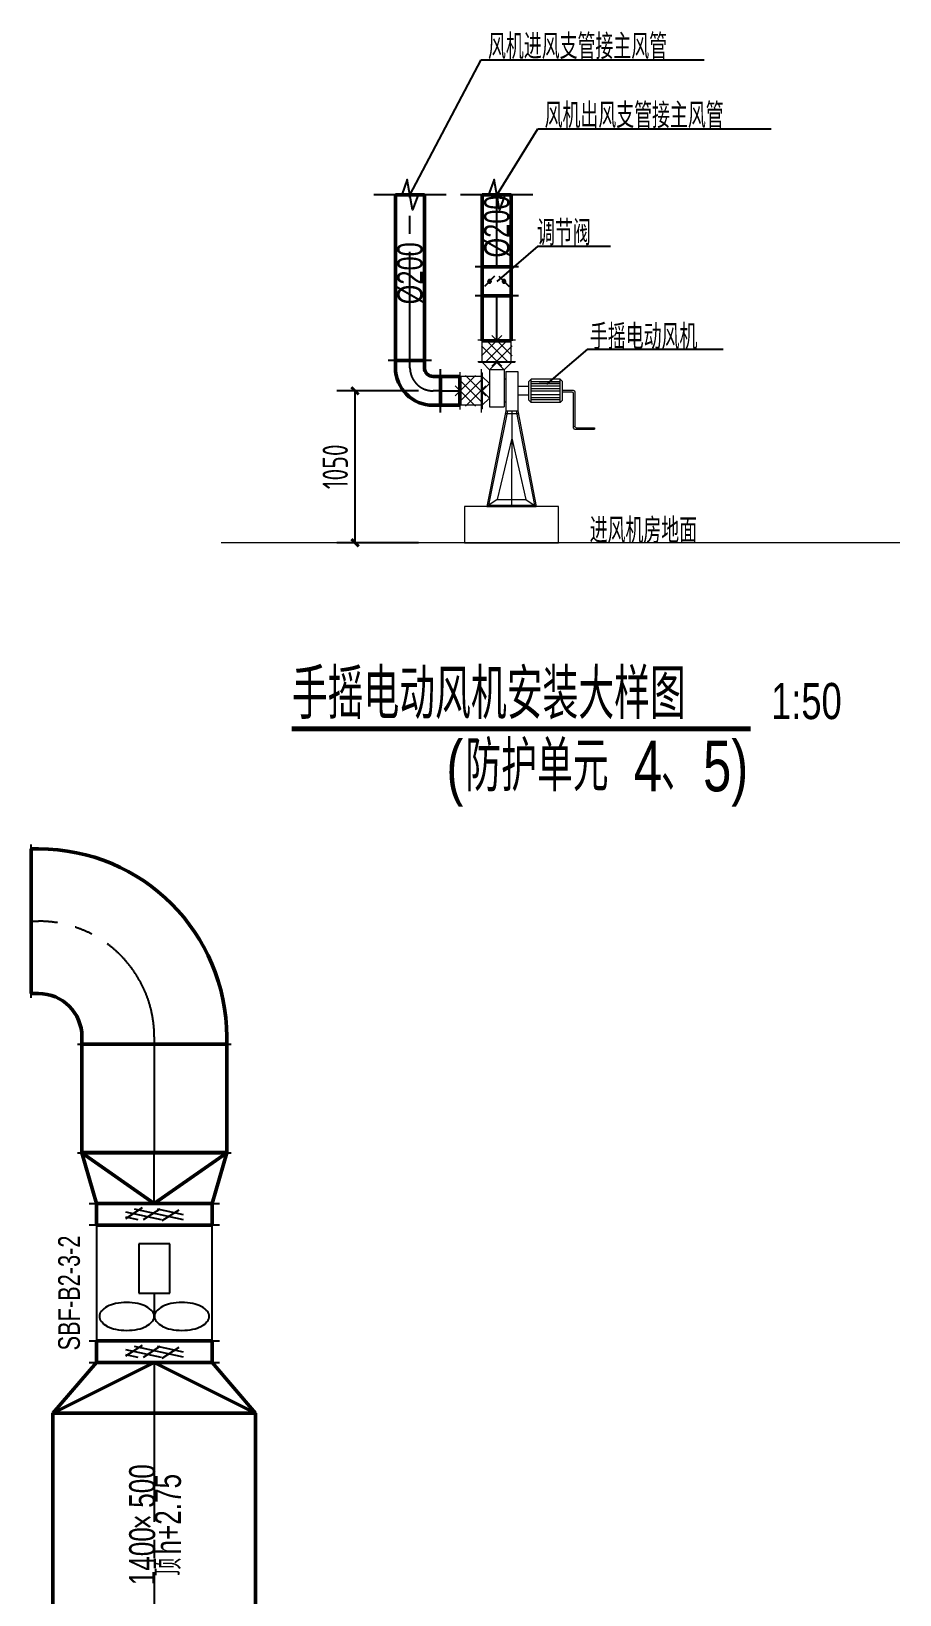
# Model space of a CAD drawing. Extents: x 49167 to 115333, y -222111 to -53947.
# Drawn here: x 89102 to 95102, y -100259 to -89455 of the extents above; entities that cross this region are included whole.
import ezdxf

# ---------------------------------------------------------------- set-up
doc = ezdxf.new("R2010")
doc.units = 0
doc.header["$LTSCALE"] = 1000
doc.header["$MEASUREMENT"] = 0
doc.linetypes.add('CENTER2', pattern=[1.125, 0.75, -0.125, 0.125, -0.125])
for name, color, linetype, lineweight in [('ACS_SFG_FM', 7, 'Continuous', 15), ('ACS_暖通设备', 7, 'Continuous', 15), ('DUCT-送风管', 4, 'Continuous', 50), ('DUCT-送风管端线', 2, 'Continuous', 50)]:
    doc.layers.add(name, color=color, linetype=linetype, lineweight=lineweight)
for name, color, linetype in [('AXIS-300', 3, 'Continuous'), ('DIM_SYMB', 3, 'Continuous'), ('DUCT-送风中心线', 5, 'CENTER2'), ('DUCT-送风标注', 3, 'Continuous'), ('DUCT-送风法兰', 2, 'Continuous'), ('DUCT-送风管设备', 7, 'Continuous'), ('DUCT-送风阀门', 7, 'Continuous'), ('TH_DIM', 3, 'Continuous')]:
    doc.layers.add(name, color=color, linetype=linetype)
doc.styles.add('_TCH_DIM_T3', font='ROS1', dxfattribs={"width": 0.8, "bigfont": 'JD'})
doc.styles.add('HZF', font='ros.shx', dxfattribs={"width": 0.75, "bigfont": 'jd.shx'})
doc.dimstyles.new('_TCH_ARCH&&50', dxfattribs={"dimtxt": 175, "dimasz": 50, "dimexe": 125, "dimexo": 150, "dimgap": 50, "dimtad": 1, "dimdec": 0, "dimzin": 0, "dimdsep": 46, "dimtxsty": '_TCH_DIM_T3', "dimblk": 'ARCHTICK', "dimcen": 0.09, "dimazin": 2, "dimtfac": 1, "dimtdec": 0, "dimtix": 1, "dimtmove": 2, "dimatfit": 3, "dimfxl": 0, "dimtolj": 1, "dimtzin": 0, "dimarcsym": 0})

# ---------------------------------------------------------------- blocks, each defined once
blk = doc.blocks.new('A$C1CE451CE')
at = {"layer": 'ACS_暖通设备'}
for p, q in [((-24, 1246, -2762), (-24, 1251, -2762)), ((-24, 1251, -2762), (226, 1251, -2762)), ((-24, 1251, -2762), (226, 1251, -2762)), ((-24, 1246, -2762), (226, 1246, -2762)), ((-19, 1246, -2762), (-19, 1251, -2762)), ((-9, 1246, -2762), (-9, 1251, -2762)), ((1, 1246, -2762), (1, 1251, -2762)), ((1, 1246, -2762), (1, 1251, -2762)), ((51, 1196, -2762), (1, 1246, -2762)), ((202, 1251), (2, 1251)), ((101, 1246, -2762), (51, 1196, -2762)), ((51, 1196, -2762), (151, 1196, -2762)), ((51, 1196, -2762), (51, 940, -2762)), ((151, 1196, -2762), (101, 1246, -2762)), ((151, 1196, -2762), (201, 1246, -2762)), ((151, 1196, -2762), (151, 940, -2762)), ((201, 1246, -2762), (201, 1251, -2762)), ((201, 1246, -2762), (201, 1251, -2762)), ((208, 900, -1397), (208, 1200, 1397)), ((211, 1246, -2762), (211, 1251, -2762)), ((221, 1246, -2762), (221, 1251, -2762)), ((226, 1246, -2762), (226, 1251, -2762)), ((-353, 1115), (-335, 1130)), ((-353, 985), (-353, 1115)), ((-335, 1130), (-135, 1130)), ((-335, 970), (-335, 1130)), ((-335, 1113), (-135, 1113)), ((-135, 1101), (-335, 1101)), ((-335, 1101), (-192, 1101)), ((-135, 1084), (-335, 1084)), ((-135, 1130), (-120, 1115)), ((-135, 970), (-135, 1130)), ((-120, 985), (-120, 1115)), ((-43, 1184, -2762), (-43, 912, -421)), ((39, 1184, -2762), (-43, 1184, -2762)), ((39, 1184, -2762), (39, 912, -421)), ((39, 1131, -2762), (51, 1131, -2762)), ((153, 1100), (203, 1150)), ((203, 1050), (153, 1100)), ((153, 1100), (153, 1000)), ((203, 1175), (208, 1175)), ((203, 1175), (203, 925)), ((203, 1170), (208, 1170)), ((203, 1160), (208, 1160)), ((203, 1150), (208, 1150)), ((203, 1150), (208, 1150)), ((203, 1140), (208, 1140)), ((203, 1130), (208, 1130)), ((203, 1125), (208, 1125)), ((208, 1175), (208, 925)), ((208, 1175), (208, 925)), ((208, 1164, 2762), (208, 964, 2762)), ((-437, 1044), (-437, 805)), ((-353, 1054), (-427, 1054)), ((-427, 1034), (-427, 795)), ((-353, 1044), (-417, 1044)), ((-353, 985), (-335, 970)), ((-135, 1066), (-335, 1066)), ((-135, 1049), (-335, 1049)), ((-135, 1024), (-335, 1024)), ((-135, 1005), (-335, 1005)), ((-135, 990), (-335, 990)), ((-120, 985), (-135, 970)), ((-120, 1080), (-43, 1080)), ((-120, 1020), (-43, 1020)), ((153, 1000), (203, 1050)), ((153, 1000), (203, 950)), ((203, 975), (208, 975)), ((-335, 970), (-135, 970)), ((-43, 912, -421), (-170, 250)), ((-32, 912, -421), (-158, 260)), ((39, 912, -421), (-43, 912, -421)), ((39, 894, -421), (-43, 894, -421)), ((-2, 912, -421), (0, 250)), ((28, 912, -421), (158, 260)), ((39, 971, -2762), (51, 971, -2762)), ((39, 911, -415), (170, 250)), ((151, 940, -2762), (51, 940, -2762)), ((203, 970), (208, 970)), ((203, 960), (208, 960)), ((203, 950), (208, 950)), ((203, 950), (208, 950)), ((203, 940), (208, 940)), ((203, 930), (208, 930)), ((203, 925), (208, 925)), ((-447, 795), (-574, 795)), ((-574, 795), (-574, 785)), ((-437, 785), (-574, 785)), ((-2, 723, -2762), (-99, 300)), ((-2, 723, -2762), (99, 300)), ((-99, 300), (-170, 250)), ((170, 250), (-170, 250)), ((158, 260), (-158, 260)), ((99, 300), (-99, 300)), ((99, 300), (170, 250))]:
    blk.add_line(p, q, dxfattribs=at)
blk.add_lwpolyline([(-325, 250), (325, 250), (325, 0), (-325, 0)], close=True, dxfattribs=at)
for centre, start, end in [((-427, 1044), 90, 180), ((-417, 1034), 90, 180), ((-447, 805), 270, 0), ((-437, 795), 270, 0)]:
    blk.add_arc(centre, 10, start, end, dxfattribs=at)
blk = doc.blocks.new('*U55')
for p, q in [((-75, 130), (-75, -130)), ((75, 130), (75, -130)), ((35, 106), (-106, -35)), ((-106, 35), (35, -106)), ((-75, 100), (75, 100)), ((71, 71), (-71, -71)), ((-71, 71), (71, -71)), ((-35, 106), (106, -35)), ((106, 35), (-35, -106)), ((-75, -100), (75, -100))]:
    blk.add_line(p, q)
blk = doc.blocks.new('_ArchTick')
at = {"color": 0, "linetype": 'ByBlock', "const_width": 0.4}
blk.add_lwpolyline([(-0.5, -0.5), (0.5, 0.5)], dxfattribs=at)
blk = doc.blocks.new('*D294')
at = {"layer": 'Defpoints', "color": 0}
for p in [(91339, -91939), (91928, -91939), (91928, -92989)]:
    blk.add_point(p, dxfattribs=at)
at = {"layer": 'TH_DIM', "color": 0, "lineweight": -2}
for p, q in [((91778, -91939), (91214, -91939)), ((91339, -92989), (91339, -91939)), ((91778, -92989), (91214, -92989))]:
    blk.add_line(p, q, dxfattribs=at)
at = {"layer": 'TH_DIM', "color": 0, "lineweight": -2, "xscale": 50, "yscale": 50, "zscale": 50}
for p, rotation in [((91339, -91939), 90), ((91339, -92989), 270)]:
    blk.add_blockref('_ArchTick', p, dxfattribs=dict(at, rotation=rotation))
at = {"layer": 'TH_DIM', "color": 0, "insert": (91202, -92464), "char_height": 175, "attachment_point": 5, "rotation": 90, "style": '_TCH_DIM_T3'}
blk.add_mtext('\\A1;1050', dxfattribs=at)
blk = doc.blocks.new('$轴流风机$00000011')
for p, q in [((-500, 500, 0), (-500, -500, 0)), ((500, 500, 0), (-500, 500, 0)), ((500, -500, 0), (500, 500, 0)), ((-339, 135, 0), (-339, -135, 0)), ((88, 135, 0), (-339, 135, 0)), ((88, -135, 0), (88, 135, 0)), ((88, 0, 0), (288, 0, 0)), ((-339, -135, 0), (88, -135, 0)), ((-500, -500, 0), (500, -500, 0))]:
    blk.add_line(p, q)
for centre, radius, start, end in [((462, 274, 0), 291, 153.0603, 168.1126), ((355, 329, 0), 170, 129.1821, 153.0603), ((288, 410, 0), 64.8, 90, 129.1821), ((288, 410, 0), 64.8, 50.8179, 90), ((222, 329, 0), 170, 26.9397, 50.8179), ((115, 274, 0), 291, 11.8874, 26.9397), ((633, 238, 0), 465, 168.1126, 180), ((-56, 238, 0), 465, 0, 11.8874), ((633, 238, 0), 465, 180, 191.8874), ((462, 202, 0), 291, 191.8874, 206.9397), ((115, 202, 0), 291, 333.0603, 348.1126), ((-56, 238, 0), 465, 348.1126, 0), ((355, 148, 0), 170, 206.9397, 230.8179), ((288, 66, 0), 64.8, 230.8179, 270), ((288, 66, 0), 64.8, 270, 309.1821), ((222, 148, 0), 170, 309.1821, 333.0603), ((462, -202, 0), 291, 153.0603, 168.1126), ((355, -148, 0), 170, 129.1821, 153.0603), ((288, -66, 0), 64.8, 90, 129.1821), ((288, -66, 0), 64.8, 50.8179, 90), ((222, -148, 0), 170, 26.9397, 50.8179), ((115, -202, 0), 291, 11.8874, 26.9397), ((633, -238, 0), 465, 168.1126, 180), ((633, -238, 0), 465, 180, 191.8874), ((-56, -238, 0), 465, 0, 11.8874), ((-56, -238, 0), 465, 348.1126, 0), ((462, -274, 0), 291, 191.8874, 206.9397), ((115, -274, 0), 291, 333.0603, 348.1126), ((355, -329, 0), 170, 206.9397, 230.8179), ((288, -410, 0), 64.8, 230.8179, 270), ((288, -410, 0), 64.8, 270, 309.1821), ((222, -329, 0), 170, 309.1821, 333.0603)]:
    blk.add_arc(centre, radius, start, end)
for p in [(-500, 0, 0), (500, 0, 0)]:
    blk.add_point(p)

msp = doc.modelspace()

# ---------------------------------------------------------------- linework, layer by layer
for p, q in [((89452, -97204), (90452, -97204)), ((89252, -99005), (90652, -99005))]:
    msp.add_line(p, q)
at = {"layer": 'ACS_暖通设备', "color": 0}
msp.add_line((95101.9, -92989.4), (90414.3, -92989.4), dxfattribs=at)
at = {"layer": 'AXIS-300'}
for p, q in [((91718.1, -90587.1, 6500), (92209.6, -89652.1)), ((92209.6, -89652.1), (93751.7, -89652.1)), ((92318.1, -90587.1, 6500), (92600.6, -90128.6)), ((92600.6, -90128.6), (94214.2, -90128.6)), ((92600.6, -90939.1), (93104.6, -90939.1)), ((92944, -91650.6), (93881.9, -91650.6))]:
    msp.add_line(p, q, dxfattribs=at)
at = {"layer": 'DIM_SYMB'}
for points in [[(91968.1, -90584.3), (91774.3, -90584.3), (91736.1, -90689.3), (91699.1, -90479.3), (91661.8, -90584.3), (91468.1, -90584.3)], [(92568.1, -90584.3), (92374.3, -90584.3), (92336.1, -90689.3), (92299.1, -90479.3), (92261.8, -90584.3), (92068.1, -90584.3)]]:
    msp.add_lwpolyline(points, dxfattribs=at)
at = {"layer": 'DIM_SYMB', "const_width": 35}
msp.add_lwpolyline([(90902, -94275.2), (94073.2, -94275.2)], dxfattribs=at)
at = {"layer": 'DUCT-送风中心线'}
for p, q in [((91718.1, -91729.2), (91718.1, -90584.3)), ((92318.1, -91082.5), (92318.1, -90584.3)), ((92318.1, -91592.7), (92318.1, -91282.9)), ((91718.1, -91779.4), (91718.1, -91729.4)), ((91928.1, -91939.4), (91878.1, -91939.4)), ((91928.3, -91939.4), (92062.1, -91939.4)), ((89102, -95604.5), (89152, -95604.5)), ((89952, -96404.5), (89952, -96454.5)), ((89952, -96454.7), (89952, -97203.9)), ((89952, -97554.1), (89952, -97204.1)), ((89952, -98654.9), (89952, -99004.9)), ((89952, -99005.1), (89952, -101135.9))]:
    msp.add_line(p, q, dxfattribs=at)
for centre, radius, start, end in [((91878.1, -91779.4), 160, 180, 270), ((89152, -96404.5), 800, 0.00088, 90.00088)]:
    msp.add_arc(centre, radius, start, end, dxfattribs=at)
at = {"layer": 'DUCT-送风标注'}
for p, q in [((92600.6, -90939.1), (92318.1, -91182.7, 6500)), ((92944, -91650.6), (92661.5, -91894.2, 6500))]:
    msp.add_line(p, q, dxfattribs=at)
at = {"layer": 'DUCT-送风法兰'}
for p, q in [((92468.1, -91082.6), (92168.1, -91082.6)), ((92468.1, -91282.8), (92168.1, -91282.8)), ((91868.1, -91729.3), (91568.1, -91729.3)), ((91928.2, -92089.4), (91928.2, -91789.4)), ((89102, -96134.5), (89101.9, -95074.5)), ((89422, -96454.6), (90482, -96454.6)), ((89422, -97204), (90482, -97204)), ((89502, -97554.2), (90402, -97554.2)), ((90402, -97704.4), (89502, -97704.4)), ((89502, -98504.6), (90402, -98504.6)), ((89502, -98654.8), (90402, -98654.8)), ((89502, -99005), (90402, -99005))]:
    msp.add_line(p, q, dxfattribs=at)
at = {"layer": 'DUCT-送风管'}
for p, q in [((91818.1, -90584.3), (91618.1, -90584.3)), ((91618.1, -90584.3), (91618.1, -91729.2)), ((91818.1, -91729.2), (91818.1, -90584.3)), ((92418.1, -90584.3), (92218.1, -90584.3)), ((92218.1, -90584.3), (92218.1, -91082.5)), ((92418.1, -91082.5), (92418.1, -90584.3)), ((92218.2, -91282.7), (92218.2, -91082.7)), ((92418, -91082.7), (92418, -91282.7)), ((92218.1, -91282.9), (92218.1, -91592.7)), ((92418.1, -91592.7), (92418.1, -91282.9)), ((92218.1, -91592.7), (92418.1, -91592.7)), ((91618.1, -91779.4), (91618.1, -91729.4)), ((91818.1, -91729.4), (91818.1, -91779.4)), ((91878.1, -91839.4), (91928.1, -91839.4)), ((92062.1, -91839.4), (91928.3, -91839.4)), ((92062.1, -92039.4), (92062.1, -91839.4)), ((91928.1, -92039.4), (91878.1, -92039.4)), ((91928.3, -92039.4), (92062.1, -92039.4)), ((89101.9, -95104.5), (89151.9, -95104.5)), ((89152, -96104.5), (89102, -96104.5)), ((89452, -96454.5), (89452, -96404.5)), ((89452, -96454.7), (89452, -97203.9)), ((90452, -96404.5), (90452, -96454.5)), ((90452, -97203.9), (90452, -96454.7)), ((89552, -97554.1), (89452, -97204.1)), ((89952, -97554.1), (89452, -97204.1)), ((89952, -97554.1), (90452, -97204.1)), ((90352, -97554.1), (90452, -97204.1)), ((89552, -97704.3), (89552, -97554.3)), ((90352, -97554.3), (90352, -97704.3)), ((89552, -98654.7), (89552, -98504.7)), ((90352, -98504.7), (90352, -98654.7)), ((89552, -98654.9), (89252, -99004.9)), ((89952, -98654.9), (89252, -99004.9)), ((89952, -98654.9), (90652, -99004.9)), ((90352, -98654.9), (90652, -99004.9)), ((89252, -99005.1), (89252, -101135.9)), ((90652, -101135.9), (90652, -99005.1))]:
    msp.add_line(p, q, dxfattribs=at)
for centre, radius, start, end in [((91878.1, -91779.4), 260, 180, 270), ((91878.1, -91779.4), 60, 180, 270), ((89152, -96404.5), 1300, 0.00088, 90.00088), ((89152, -96404.5), 300, 0.00088, 90.00088)]:
    msp.add_arc(centre, radius, start, end, dxfattribs=at)
at = {"layer": 'DUCT-送风管端线'}
for p, q in [((92218.1, -91082.5), (92418.1, -91082.5)), ((92218.2, -91082.7), (92418, -91082.7)), ((92418.1, -91282.9), (92218.1, -91282.9)), ((92218.2, -91282.7), (92418, -91282.7)), ((91618.1, -91729.2), (91818.1, -91729.2)), ((91618.1, -91729.4), (91818.1, -91729.4)), ((91928.1, -92039.4), (91928.1, -91839.4)), ((91928.3, -91839.4), (91928.3, -92039.4)), ((89101.9, -95104.5), (89102, -96104.5)), ((90452, -96454.5), (89452, -96454.5)), ((90452, -96454.7), (89452, -96454.7)), ((89452, -97203.9), (90452, -97203.9)), ((90452, -97204.1), (89452, -97204.1)), ((89552, -97554.1), (90352, -97554.1)), ((90352, -97554.3), (89552, -97554.3)), ((90352, -97704.3), (89552, -97704.3)), ((90352, -98504.7), (89552, -98504.7)), ((90352, -98654.7), (89552, -98654.7)), ((90352, -98654.9), (89552, -98654.9)), ((89252, -99004.9), (90652, -99004.9)), ((90652, -99005.1), (89252, -99005.1))]:
    msp.add_line(p, q, dxfattribs=at)
at = {"layer": 'DUCT-送风阀门'}
for p, q in [((92303.1, -91147.7), (92233.2, -91217.6)), ((92257.4, -91180.1), (92257.1, -91182.1)), ((92257.1, -91182.1), (92257.2, -91184.2)), ((92257.2, -91184.2), (92257.7, -91186.3)), ((92258.1, -91178.1), (92257.4, -91180.1)), ((92257.7, -91186.3), (92258.6, -91188.2)), ((92259.1, -91176.3), (92258.1, -91178.1)), ((92260.5, -91174.7), (92259.1, -91176.3)), ((92262.2, -91173.4), (92260.5, -91174.7)), ((92260.9, -91180.9), (92260.7, -91182.3)), ((92260.7, -91182.3), (92260.7, -91183.7)), ((92260.7, -91183.7), (92261.1, -91185.1)), ((92261.3, -91179.6), (92260.9, -91180.9)), ((92261.1, -91185.1), (92261.7, -91186.4)), ((92262, -91178.3), (92261.3, -91179.6)), ((92261.7, -91186.4), (92262.5, -91187.6)), ((92263, -91177.2), (92262, -91178.3)), ((92264, -91172.4), (92262.2, -91173.4)), ((92262.9, -91181.4), (92262.8, -91182.4)), ((92262.8, -91182.4), (92262.8, -91183.4)), ((92262.8, -91183.4), (92263.1, -91184.4)), ((92263.3, -91180.4), (92262.9, -91181.4)), ((92264.1, -91176.4), (92263, -91177.2)), ((92263.1, -91184.4), (92263.5, -91185.4)), ((92263.8, -91179.6), (92263.3, -91180.4)), ((92263.5, -91185.4), (92264.1, -91186.2)), ((92264.4, -91178.8), (92263.8, -91179.6)), ((92266, -91171.8), (92264, -91172.4)), ((92265.4, -91175.7), (92264.1, -91176.4)), ((92264.1, -91186.2), (92264.8, -91186.9)), ((92265.2, -91178.2), (92264.4, -91178.8)), ((92264.8, -91186.9), (92265.7, -91187.4)), ((92266.1, -91177.7), (92265.2, -91178.2)), ((92266.7, -91175.3), (92265.4, -91175.7)), ((92268.1, -91171.6), (92266, -91171.8)), ((92267.1, -91177.4), (92266.1, -91177.7)), ((92268.1, -91175.2), (92266.7, -91175.3)), ((92268.1, -91177.3), (92267.1, -91177.4)), ((92270.2, -91171.8), (92268.1, -91171.6)), ((92269.6, -91175.3), (92268.1, -91175.2)), ((92269.2, -91177.4), (92268.1, -91177.3)), ((92270.1, -91177.7), (92269.2, -91177.4)), ((92270.9, -91175.7), (92269.6, -91175.3)), ((92271, -91178.2), (92270.1, -91177.7)), ((92272.3, -91172.4), (92270.2, -91171.8)), ((92270.6, -91187.4), (92271.5, -91186.9)), ((92272.2, -91176.4), (92270.9, -91175.7)), ((92271.8, -91178.8), (92271, -91178.2)), ((92271.5, -91186.9), (92272.2, -91186.2)), ((92272.5, -91179.6), (92271.8, -91178.8)), ((92273.3, -91177.2), (92272.2, -91176.4)), ((92272.2, -91186.2), (92272.8, -91185.4)), ((92274.1, -91173.4), (92272.3, -91172.4)), ((92273, -91180.4), (92272.5, -91179.6)), ((92272.8, -91185.4), (92273.2, -91184.4)), ((92273.4, -91181.4), (92273, -91180.4)), ((92273.2, -91184.4), (92273.4, -91183.4)), ((92274.2, -91178.3), (92273.3, -91177.2)), ((92273.5, -91182.4), (92273.4, -91181.4)), ((92273.4, -91183.4), (92273.5, -91182.4)), ((92273.8, -91187.6), (92274.6, -91186.4)), ((92275.8, -91174.7), (92274.1, -91173.4)), ((92275, -91179.6), (92274.2, -91178.3)), ((92274.6, -91186.4), (92275.2, -91185.1)), ((92275.4, -91180.9), (92275, -91179.6)), ((92275.2, -91185.1), (92275.6, -91183.7)), ((92275.6, -91182.3), (92275.4, -91180.9)), ((92275.6, -91183.7), (92275.6, -91182.3)), ((92277.2, -91176.3), (92275.8, -91174.7)), ((92278.2, -91178.1), (92277.2, -91176.3)), ((92277.7, -91188.2), (92278.6, -91186.3)), ((92278.9, -91180.1), (92278.2, -91178.1)), ((92278.6, -91186.3), (92279.1, -91184.2)), ((92279.2, -91182.1), (92278.9, -91180.1)), ((92279.1, -91184.2), (92279.2, -91182.1)), ((92333.1, -91147.7), (92403, -91217.6)), ((92357.3, -91180.1), (92357, -91182.1)), ((92357, -91182.1), (92357.1, -91184.2)), ((92357.1, -91184.2), (92357.6, -91186.3)), ((92358, -91178.1), (92357.3, -91180.1)), ((92357.6, -91186.3), (92358.4, -91188.2)), ((92359, -91176.3), (92358, -91178.1)), ((92360.4, -91174.7), (92359, -91176.3)), ((92362, -91173.4), (92360.4, -91174.7)), ((92360.7, -91180.9), (92360.5, -91182.3)), ((92360.5, -91182.3), (92360.6, -91183.7)), ((92360.6, -91183.7), (92360.9, -91185.1)), ((92361.2, -91179.6), (92360.7, -91180.9)), ((92360.9, -91185.1), (92361.5, -91186.4)), ((92361.9, -91178.3), (92361.2, -91179.6)), ((92361.5, -91186.4), (92362.4, -91187.6)), ((92362.9, -91177.2), (92361.9, -91178.3)), ((92363.9, -91172.4), (92362, -91173.4)), ((92362.8, -91181.4), (92362.7, -91182.4)), ((92362.7, -91182.4), (92362.7, -91183.4)), ((92362.7, -91183.4), (92363, -91184.4)), ((92363.1, -91180.4), (92362.8, -91181.4)), ((92364, -91176.4), (92362.9, -91177.2)), ((92363, -91184.4), (92363.4, -91185.4)), ((92363.7, -91179.6), (92363.1, -91180.4)), ((92363.4, -91185.4), (92364, -91186.2)), ((92364.3, -91178.8), (92363.7, -91179.6)), ((92365.9, -91171.8), (92363.9, -91172.4)), ((92365.2, -91175.7), (92364, -91176.4)), ((92364, -91186.2), (92364.7, -91186.9)), ((92365.1, -91178.2), (92364.3, -91178.8)), ((92364.7, -91186.9), (92365.6, -91187.4)), ((92366, -91177.7), (92365.1, -91178.2)), ((92366.6, -91175.3), (92365.2, -91175.7)), ((92368, -91171.6), (92365.9, -91171.8)), ((92367, -91177.4), (92366, -91177.7)), ((92368, -91175.2), (92366.6, -91175.3)), ((92368, -91177.3), (92367, -91177.4)), ((92370.1, -91171.8), (92368, -91171.6)), ((92369.4, -91175.3), (92368, -91175.2)), ((92369, -91177.4), (92368, -91177.3)), ((92370, -91177.7), (92369, -91177.4)), ((92370.8, -91175.7), (92369.4, -91175.3)), ((92370.9, -91178.2), (92370, -91177.7)), ((92372.1, -91172.4), (92370.1, -91171.8)), ((92370.5, -91187.4), (92371.3, -91186.9)), ((92372.1, -91176.4), (92370.8, -91175.7)), ((92371.7, -91178.8), (92370.9, -91178.2)), ((92371.3, -91186.9), (92372.1, -91186.2)), ((92372.4, -91179.6), (92371.7, -91178.8)), ((92374, -91173.4), (92372.1, -91172.4)), ((92373.2, -91177.2), (92372.1, -91176.4)), ((92372.1, -91186.2), (92372.7, -91185.4)), ((92372.9, -91180.4), (92372.4, -91179.6)), ((92372.7, -91185.4), (92373.1, -91184.4)), ((92373.2, -91181.4), (92372.9, -91180.4)), ((92373.1, -91184.4), (92373.3, -91183.4)), ((92374.1, -91178.3), (92373.2, -91177.2)), ((92373.4, -91182.4), (92373.2, -91181.4)), ((92373.3, -91183.4), (92373.4, -91182.4)), ((92373.7, -91187.6), (92374.5, -91186.4)), ((92375.7, -91174.7), (92374, -91173.4)), ((92374.8, -91179.6), (92374.1, -91178.3)), ((92374.5, -91186.4), (92375.1, -91185.1)), ((92375.3, -91180.9), (92374.8, -91179.6)), ((92375.1, -91185.1), (92375.4, -91183.7)), ((92375.5, -91182.3), (92375.3, -91180.9)), ((92375.4, -91183.7), (92375.5, -91182.3)), ((92377, -91176.3), (92375.7, -91174.7)), ((92378.1, -91178.1), (92377, -91176.3)), ((92377.6, -91188.2), (92378.5, -91186.3)), ((92378.8, -91180.1), (92378.1, -91178.1)), ((92378.5, -91186.3), (92379, -91184.2)), ((92379.1, -91182.1), (92378.8, -91180.1)), ((92379, -91184.2), (92379.1, -91182.1)), ((92258.6, -91188.2), (92259.8, -91189.9)), ((92259.8, -91189.9), (92261.3, -91191.4)), ((92261.3, -91191.4), (92263.1, -91192.5)), ((92262.5, -91187.6), (92263.5, -91188.6)), ((92263.1, -91192.5), (92265, -91193.3)), ((92263.5, -91188.6), (92264.7, -91189.3)), ((92264.7, -91189.3), (92266, -91189.9)), ((92265, -91193.3), (92267.1, -91193.7)), ((92265.7, -91187.4), (92266.6, -91187.8)), ((92266, -91189.9), (92267.4, -91190.1)), ((92266.6, -91187.8), (92267.6, -91188)), ((92267.1, -91193.7), (92269.2, -91193.7)), ((92267.4, -91190.1), (92268.9, -91190.1)), ((92267.6, -91188), (92268.7, -91188)), ((92268.7, -91188), (92269.7, -91187.8)), ((92268.9, -91190.1), (92270.3, -91189.9)), ((92269.2, -91193.7), (92271.3, -91193.3)), ((92269.7, -91187.8), (92270.6, -91187.4)), ((92270.3, -91189.9), (92271.6, -91189.3)), ((92271.3, -91193.3), (92273.2, -91192.5)), ((92271.6, -91189.3), (92272.8, -91188.6)), ((92272.8, -91188.6), (92273.8, -91187.6)), ((92273.2, -91192.5), (92275, -91191.4)), ((92275, -91191.4), (92276.5, -91189.9)), ((92276.5, -91189.9), (92277.7, -91188.2)), ((92358.4, -91188.2), (92359.7, -91189.9)), ((92359.7, -91189.9), (92361.2, -91191.4)), ((92361.2, -91191.4), (92363, -91192.5)), ((92362.4, -91187.6), (92363.4, -91188.6)), ((92363, -91192.5), (92364.9, -91193.3)), ((92363.4, -91188.6), (92364.6, -91189.3)), ((92364.6, -91189.3), (92365.9, -91189.9)), ((92364.9, -91193.3), (92367, -91193.7)), ((92365.6, -91187.4), (92366.5, -91187.8)), ((92365.9, -91189.9), (92367.3, -91190.1)), ((92366.5, -91187.8), (92367.5, -91188)), ((92367, -91193.7), (92369.1, -91193.7)), ((92367.3, -91190.1), (92368.7, -91190.1)), ((92367.5, -91188), (92368.5, -91188)), ((92368.5, -91188), (92369.5, -91187.8)), ((92368.7, -91190.1), (92370.1, -91189.9)), ((92369.1, -91193.7), (92371.1, -91193.3)), ((92369.5, -91187.8), (92370.5, -91187.4)), ((92370.1, -91189.9), (92371.5, -91189.3)), ((92371.1, -91193.3), (92373.1, -91192.5)), ((92371.5, -91189.3), (92372.7, -91188.6)), ((92372.7, -91188.6), (92373.7, -91187.6)), ((92373.1, -91192.5), (92374.9, -91191.4)), ((92374.9, -91191.4), (92376.4, -91189.9)), ((92376.4, -91189.9), (92377.6, -91188.2)), ((89752, -97613.3), (89999.2, -97666.8)), ((89752, -97647.9), (89839.2, -97666.8)), ((89755.1, -97658.1), (89870.6, -97583.1)), ((89812.8, -97591.8), (90152, -97665.2)), ((89877.7, -97666.8), (89993.2, -97591.8)), ((89972.8, -97591.8), (90152, -97630.6)), ((90007.2, -97672.9), (90122.6, -97597.9)), ((89755.2, -98608.5), (89870.6, -98533.5)), ((89752, -98563.7), (89999.2, -98617.2)), ((89752, -98598.3), (89839.2, -98617.2)), ((89812.8, -98542.2), (90152, -98615.6)), ((89877.7, -98617.2), (89993.2, -98542.2)), ((89972.8, -98542.2), (90152, -98581)), ((90007.2, -98623.3), (90122.7, -98548.3))]:
    msp.add_line(p, q, dxfattribs=at)

# ---------------------------------------------------------------- block references
at = {"layer": 'ACS_SFG_FM', "xscale": -1, "rotation": 270}
msp.add_blockref('*U55', (92318.1, -91663.4, -2761.7), dxfattribs=at)
at = {"layer": 'ACS_SFG_FM', "xscale": -1}
msp.add_blockref('*U55', (92137.1, -91939.4, 2761.7), dxfattribs=at)
at = {"layer": 'ACS_暖通设备', "color": 0, "xscale": -1, "rotation": 1.008553336845353e-05}
msp.add_blockref('A$C1CE451CE', (92419.9, -92989.4), dxfattribs=at)
at = {"layer": 'DUCT-送风管设备', "xscale": 0.8, "yscale": 0.8, "zscale": 800, "rotation": 270.0008833780291}
msp.add_blockref('$轴流风机$00000011', (89952, -98104.5, 3000), dxfattribs=at)

# ---------------------------------------------------------------- texts
at = {"layer": 'DIM_SYMB', "color": 7, "style": 'HZF', "width": 0.75}
for s, height, p in [('手摇电动风机安装大样图', 347.287, (90902, -94207.9)), ('1:50', 250, (94213.2, -94207.9)), ('(', 350, (91969.5, -94706.8)), ('防护单元', 347.29, (92100.7, -94706.8)), ('4', 350, (93264.7, -94706.8)), ('5)', 350, (93743.2, -94706.8)), ('、', 347.3, (93452.2, -94706.8))]:
    msp.add_text(s, height=height, dxfattribs=at).set_placement(p)
at = {"layer": 'DUCT-送风标注', "style": 'HZF', "width": 0.75}
for s, p in [('风机进风支管接主风管', (92257.4, -89647.1, 6500)), ('风机出风支管接主风管', (92648.4, -90123.6, 6500)), ('调节阀', (92596.1, -90934.2, 6500)), ('手摇电动风机', (92961.5, -91652.8, 6500)), ('进风机房地面', (92959.5, -92991.5, 6500))]:
    msp.add_text(s, height=173.64, dxfattribs=at).set_placement(p)
for s, height, rotation, p in [('%%C200', 175, 90, (92405.6, -91018.5, 6500)), ('%%C200', 175, 90, (91805.6, -91341.9, 6500)), ('SBF-B2-3-2', 150, 90.00088, (89437.8, -98570.6, 3000)), ('500', 180, 90, (89957.9, -99658, 6000)), ('h+2.75', 180, 90, (90136, -99981.1, 6000)), ('×', 178.6, 90, (89957.9, -99807.7, 6000)), ('1400', 180, 90, (89957.9, -100193.4, 6000)), ('顶', 178.6, 90, (90136, -100130.7, 6000))]:
    msp.add_text(s, height=height, rotation=rotation, dxfattribs=at).set_placement(p)

# ---------------------------------------------------------------- dimensions: what is measured, and where the dimension line sits
at = {"layer": 'TH_DIM'}
dim = msp.add_aligned_dim(p1=(91928.3, -92989.4), p2=(91928.3, -91939.4), distance=589, text='1050', dimstyle='_TCH_ARCH&&50', dxfattribs=at)
dim.commit()
dim.dimension.update_dxf_attribs({"geometry": '*D294', "text_midpoint": (91201.8, -92464.4)})

doc.saveas('drawing.dxf')
